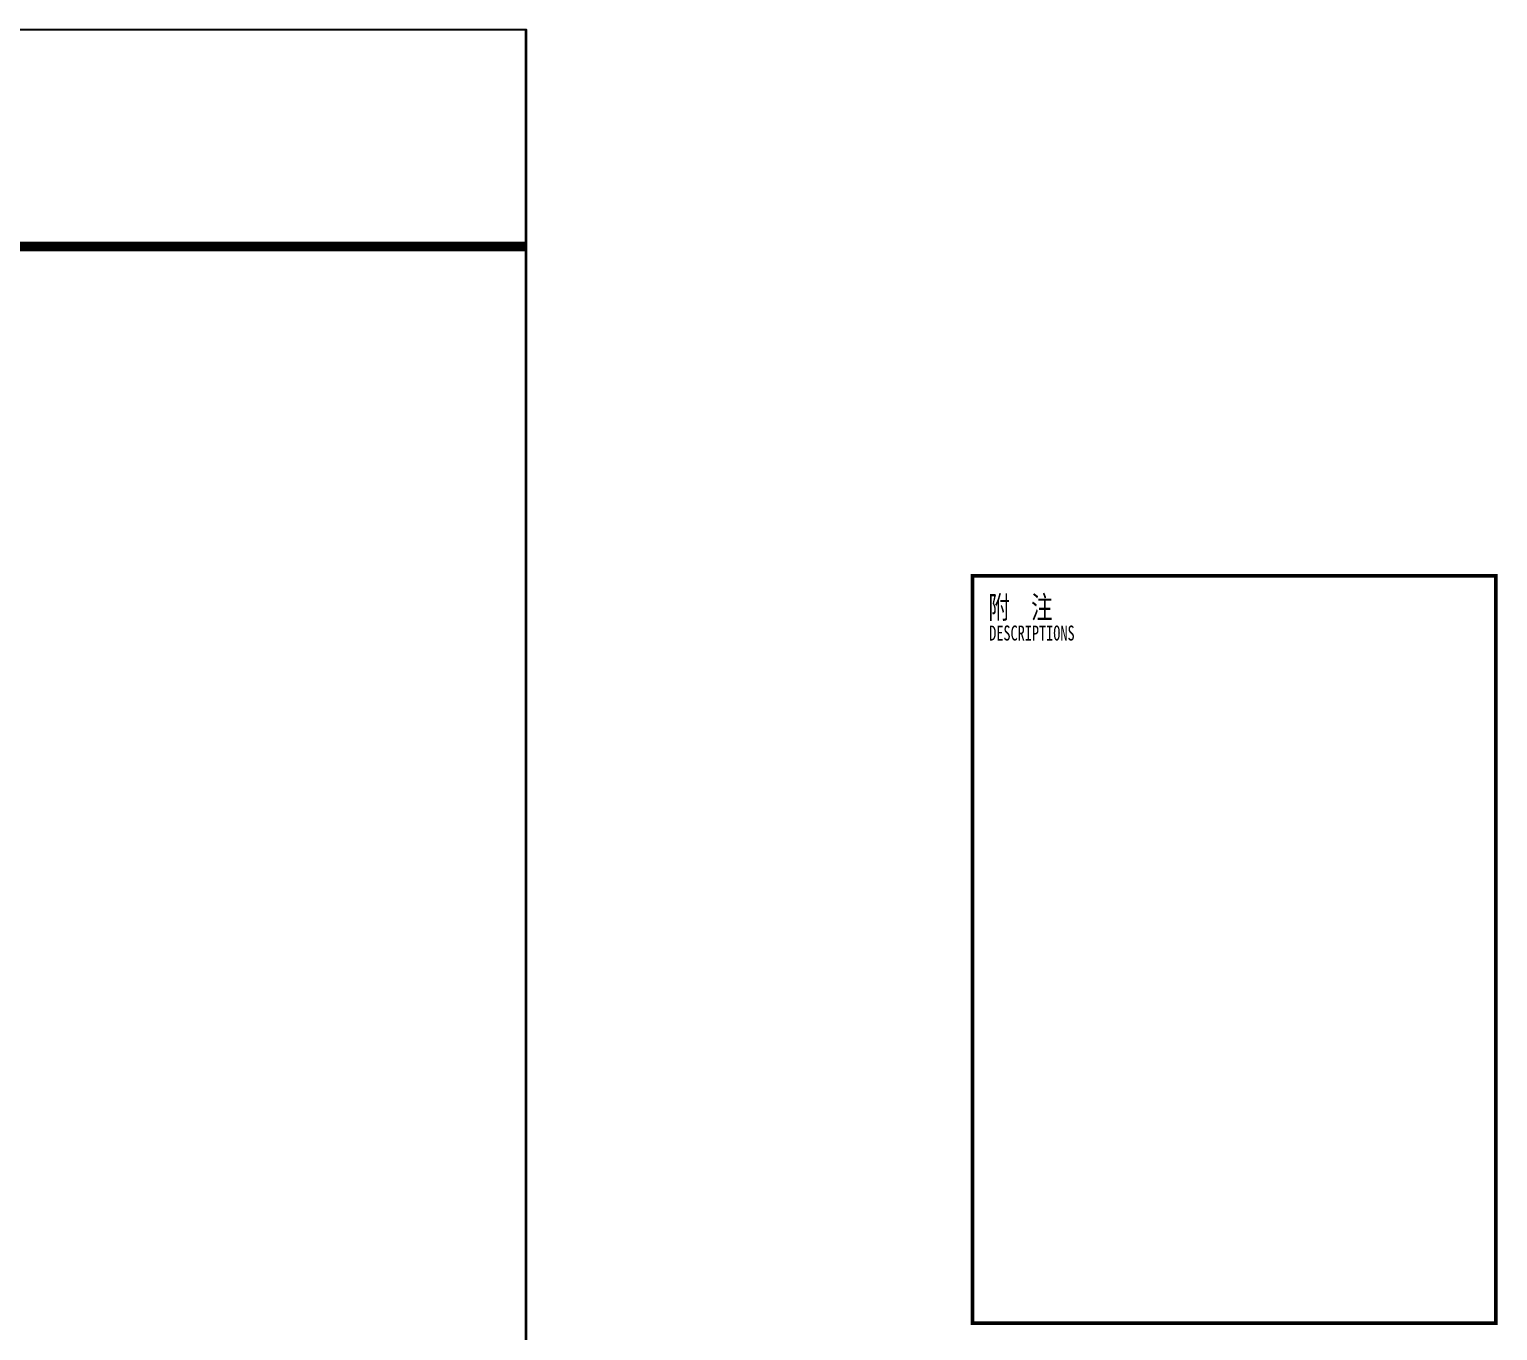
# Model space of a CAD drawing. Extents: x 36524853 to 36525459, y 2743936 to 2747542.
# Drawn here: x 36525203.9 to 36525302.1, y 2747409.8 to 2747496.8 of the extents above; entities that cross this region are included whole.
import ezdxf

# ---------------------------------------------------------------- set-up
doc = ezdxf.new("R2010")
doc.units = 0
doc.header["$LTSCALE"] = 1000
doc.header["$MEASUREMENT"] = 0
for name, color, linetype in [('_0', 7, 'Continuous'), ('A0-12 图框-中粗线', 41, 'Continuous'), ('A0-21 图框-不可改文字', 7, 'Continuous'), ('立面', 255, 'Continuous')]:
    doc.layers.add(name, color=color, linetype=linetype)
doc.layers.add('yichutu', color=7, linetype='Continuous', true_color=0xffffff, plot=False)
doc.styles.add('SKED-粗宋体', font='', dxfattribs={"width": 0.7})
doc.styles.get('SKED-粗宋体').set_extended_font_data('SimSun')

# ---------------------------------------------------------------- blocks, each defined once
blk = doc.blocks.new('33')
at = {"layer": 'Defpoints'}
blk.add_lwpolyline([(36502158.808, 2731665.999), (36502400.933, 2731665.999), (36502400.933, 2731494.799), (36502158.808, 2731494.799)], close=True, dxfattribs=at)
at = {"layer": '立面', "color": 7, "const_width": 0.407}
blk.add_lwpolyline([(36502158.808, 2731656.815), (36502400.933, 2731656.821)], dxfattribs=at)
blk = doc.blocks.new('yct-420-297-420-297-1-3000.0')
at = {"layer": 'yichutu', "color": 7, "linetype": 'Continuous', "true_color": 0xffffff}
blk.add_lwpolyline([(0, 0), (0, 297), (420, 297), (420, 0)], close=True, dxfattribs=at)

msp = doc.modelspace()

# ---------------------------------------------------------------- linework, layer by layer
at = {"layer": 'A0-12 图框-中粗线', "const_width": 0.25, "flags": 128}
msp.add_lwpolyline([(36525302.01, 2747460.254), (36525302.01, 2747410.254), (36525267.01, 2747410.254), (36525267.01, 2747460.254)], close=True, dxfattribs=at)

# ---------------------------------------------------------------- block references
at = {"layer": '_0', "xscale": 1.583838383838384, "yscale": 1.583838383838384, "zscale": 1.583838383838384}
msp.add_blockref('33', (-21288666.546, -1579020.63), dxfattribs=at)
at = {"layer": 'yichutu', "linetype": 'Continuous', "xscale": 0.9129735061014543, "yscale": 0.9129735061014543, "zscale": 0.9129735061014543}
msp.add_blockref('yct-420-297-420-297-1-3000.0', (36524853.668, 2747225.678), dxfattribs=at)

# ---------------------------------------------------------------- texts
at = {"layer": 'A0-21 图框-不可改文字', "style": 'SKED-粗宋体', "width": 0.7}
for s, height, p in [('附  注', 1.5, (36525268.069, 2747457.408)), ('DESCRIPTIONS', 1, (36525268.126, 2747455.934))]:
    msp.add_text(s, height=height, dxfattribs=at).set_placement(p)

doc.saveas('drawing.dxf')
